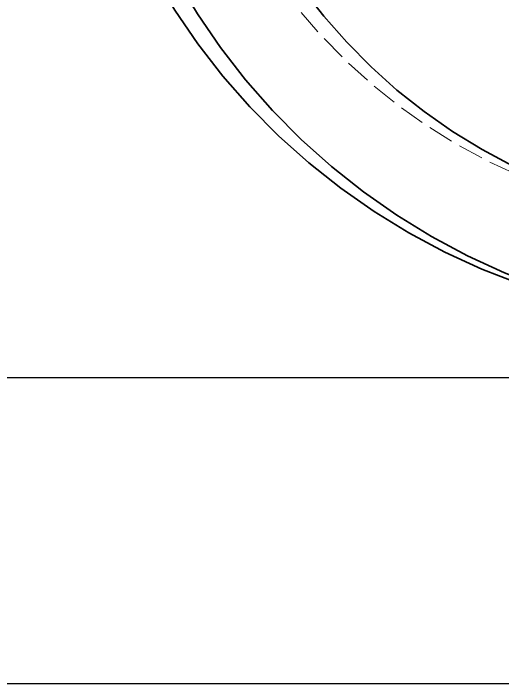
# Model space of a CAD drawing. Header units: millimetres. Extents: x 10 to 410, y 10 to 287.
# Drawn here: x 304.95 to 314.55, y 63 to 76.15 of the extents above; entities that cross this region are included whole.
import ezdxf

# ---------------------------------------------------------------- set-up
doc = ezdxf.new("R2010")
doc.units = ezdxf.units.MM
doc.linetypes.add('DASHED', pattern=[0.75, 0.5, -0.25])
for name, color, linetype, lineweight in [('HIDDEN', 8, 'DASHED', 18), ('TITLE_BLOCK', 7, 'CONTINUOUS', 25), ('VISIBLE', 7, 'CONTINUOUS', 35)]:
    doc.layers.add(name, color=color, linetype=linetype, lineweight=lineweight)

msp = doc.modelspace()

# ---------------------------------------------------------------- linework, layer by layer
at = {"layer": 'HIDDEN'}
msp.add_lwpolyline([(307.994, 83.027), (308.037, 82.349), (308.121, 81.674), (308.245, 81.006), (308.409, 80.346), (308.611, 79.697), (308.853, 79.062), (309.131, 78.442), (309.447, 77.839), (309.798, 77.257), (310.183, 76.697), (310.6, 76.161), (311.05, 75.65), (311.529, 75.168), (312.035, 74.715), (312.568, 74.293), (313.126, 73.904), (313.705, 73.548), (314.305, 73.228), (314.923, 72.945), (315.557, 72.699), (316.204, 72.491), (316.863, 72.323), (317.53, 72.194)], dxfattribs=at)
at = {"layer": 'TITLE_BLOCK'}
msp.add_lwpolyline([(260, 63), (404, 63), (404, 69), (260, 69)], close=True, dxfattribs=at)
at = {"layer": 'VISIBLE'}
for points in [[(306.018, 83.002), (306.066, 82.204), (306.163, 81.41), (306.306, 80.623), (306.497, 79.846), (306.733, 79.082), (307.015, 78.334), (307.342, 77.603), (307.711, 76.894), (308.123, 76.208), (308.575, 75.548), (309.065, 74.916), (309.593, 74.315), (310.155, 73.747), (310.751, 73.213), (311.378, 72.716), (312.033, 72.257), (312.714, 71.839), (313.42, 71.462), (314.147, 71.128), (314.892, 70.838), (315.654, 70.593), (316.429, 70.395), (317.214, 70.243)], [(308.439, 82.955), (308.482, 82.277), (308.566, 81.602), (308.69, 80.934), (308.854, 80.274), (309.056, 79.625), (309.298, 78.989), (309.576, 78.369), (309.892, 77.767), (310.243, 77.185), (310.628, 76.625), (311.046, 76.088), (311.495, 75.578), (311.974, 75.096), (312.48, 74.642), (313.014, 74.221), (313.571, 73.831), (314.151, 73.476), (314.75, 73.156), (315.368, 72.873), (316.002, 72.627), (316.649, 72.419), (317.308, 72.25), (317.975, 72.122)], [(306.463, 82.93), (306.511, 82.131), (306.608, 81.337), (306.751, 80.551), (306.942, 79.774), (307.178, 79.01), (307.46, 78.261), (307.787, 77.531), (308.156, 76.822), (308.568, 76.136), (309.02, 75.476), (309.51, 74.844), (310.038, 74.243), (310.6, 73.674), (311.196, 73.141), (311.823, 72.644), (312.478, 72.185), (313.16, 71.767), (313.865, 71.39), (314.592, 71.056), (315.337, 70.766), (316.099, 70.521), (316.874, 70.323), (317.659, 70.171)]]:
    msp.add_lwpolyline(points, dxfattribs=at)

doc.saveas('drawing.dxf')
